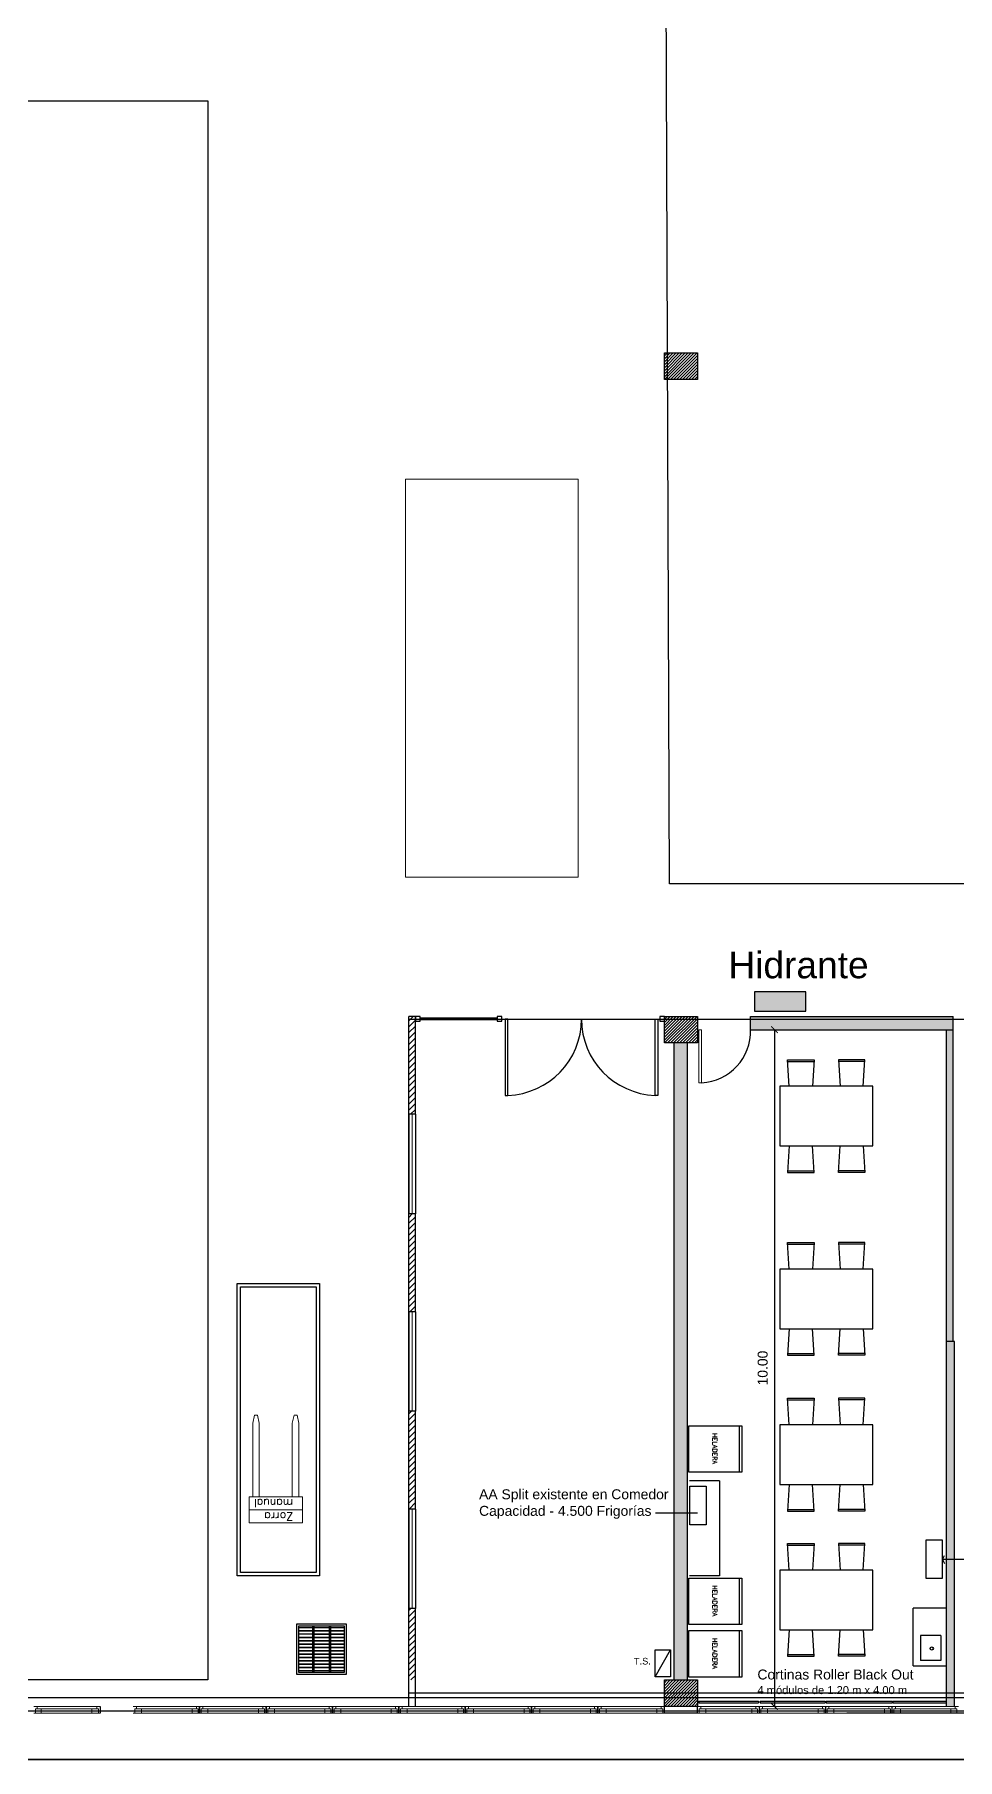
# Model space of a CAD drawing. Header units: millimetres. Extents: x 136.1 to 202.7, y 103.8 to 195.1.
# Drawn here: x 167.64 to 181.54, y 103.85 to 129.85 of the extents above; entities that cross this region are included whole.
import ezdxf

# ---------------------------------------------------------------- set-up
doc = ezdxf.new("R2010")
doc.units = ezdxf.units.MM
doc.linetypes.add('IRI-OCASA-Layout R 9$0$HIDDEN', pattern=[0.375, 0.25, -0.125])
for name, color, linetype, lineweight in [('000 ALE MUROS NUEVOS', 20, 'Continuous', 5), ('20-EXISTENTES', 8, 'Continuous', 20), ('Camas_baterias', 1, 'Continuous', 15), ('V-0.15N', 5, 'Continuous', 0)]:
    doc.layers.add(name, color=color, linetype=linetype, lineweight=lineweight)
for name, color, linetype in [('C-0.4N', 7, 'Continuous'), ('H-0.1G250', 30, 'Continuous'), ('Hatch', 252, 'Continuous'), ('Hidrantes', 10, 'Continuous'), ('Mobiliario', 251, 'Continuous'), ('Rejas', 3, 'Continuous'), ('SENDA PEATONAL', 40, 'Continuous'), ('Tabiqueria de durlock', 4, 'Continuous'), ('V-0.13N', 6, 'Continuous')]:
    doc.layers.add(name, color=color, linetype=linetype)
doc.layers.add('HATCH TABIQUE DURLOCK', color=7, linetype='Continuous', true_color=0xebebeb)
doc.styles.add('NGPCotas100', font='arial.ttf', dxfattribs={"height": 0.15})
doc.styles.add('NGPTextos100', font='arial.ttf', dxfattribs={"height": 0.18})
doc.styles.get("Standard").update_dxf_attribs({"font": 'txt.shx'})
doc.dimstyles.new('NGP100', dxfattribs={"dimtxt": 0.15, "dimasz": 0.1, "dimexe": 0.02, "dimexo": 0.1, "dimgap": 0.1, "dimtad": 1, "dimtxsty": 'NGPCotas100', "dimblk": 'ARCHTICK', "dimcen": 0, "dimse1": 1, "dimse2": 1, "dimadec": 0, "dimazin": 0, "dimtfac": 1, "dimtmove": 0, "dimatfit": 3, "dimldrblk": 'ARCHTICK', "dimfxl": 1, "dimarcsym": 0})

# ---------------------------------------------------------------- blocks, each defined once
blk = doc.blocks.new('zorra_manual_1')
at = {"color": 0}
for p, q in [((1.503139, 0.7485), (0.394171, 0.7485)), ((0.394171, 0.6485), (1.503139, 0.6485)), ((1.623139, 0.72199), (1.503139, 0.7485)), ((1.503139, 0.6485), (1.623139, 0.675117)), ((1.623139, 0.675117), (1.623139, 0.72199)), ((1.503139, 0.1515), (0.394171, 0.1515)), ((0.394171, 0.0515), (1.503139, 0.0515)), ((1.623139, 0.12499), (1.503139, 0.1515)), ((1.503139, 0.0515), (1.623139, 0.078117)), ((1.623139, 0.078117), (1.623139, 0.12499))]:
    blk.add_line(p, q, dxfattribs=at)
at = {"color": 1}
for points in [[(0.394171, 0), (0, 0), (0, 0.8), (0.394171, 0.8)], [(0.197085, 0), (0.197085, 0.8)], [(0.394171, 0), (0.394171, 0.8)]]:
    blk.add_lwpolyline(points, dxfattribs=at)
at = {"color": 252, "insert": (0.037732, 0.139863), "char_height": 0.120586, "attachment_point": 1, "rotation": 90}
blk.add_mtext_dynamic_manual_height_columns('Zorra \\Pmanual', width=46.540201, gutter_width=12.5, heights=[0], dxfattribs=at)
blk = doc.blocks.new('cama_fija_doble_1.35x1.00')
at = {"layer": 'HATCH TABIQUE DURLOCK', "color": 1}
for points in [[(-0.75, 0.6), (0, 0.6), (0, 1.350002), (-0.75, 1.350002)], [(-0.72, 0.63), (-0.03, 0.63), (-0.03, 1.320002), (-0.72, 1.320002)]]:
    blk.add_lwpolyline(points, close=True, dxfattribs=at)
for points in [[(-0.51, 1.320002), (-0.51, 0.63)], [(-0.49, 1.320002), (-0.49, 0.63)], [(-0.26, 1.320002), (-0.26, 0.63)], [(-0.24, 1.320002), (-0.24, 0.63)]]:
    blk.add_lwpolyline(points, dxfattribs=at)
at = {"layer": 'HATCH TABIQUE DURLOCK', "color": 254}
for points in [[(-0.72, 1.3), (-0.51, 1.3)], [(-0.72, 1.25), (-0.51, 1.25)], [(-0.51, 1.25), (-0.72, 1.25)], [(-0.51, 1.2), (-0.72, 1.2)], [(-0.72, 1.15), (-0.51, 1.15)], [(-0.51, 1.15), (-0.72, 1.15)], [(-0.72, 1.1), (-0.51, 1.1)], [(-0.51, 1.1), (-0.72, 1.1)], [(-0.72, 1.05), (-0.51, 1.05)], [(-0.51, 1.05), (-0.72, 1.05)], [(-0.49, 1.3), (-0.26, 1.3)], [(-0.26, 1.25), (-0.49, 1.25)], [(-0.49, 1.25), (-0.26, 1.25)], [(-0.49, 1.2), (-0.26, 1.2)], [(-0.26, 1.2), (-0.49, 1.2)], [(-0.49, 1.15), (-0.26, 1.15)], [(-0.26, 1.15), (-0.49, 1.15)], [(-0.49, 1.1), (-0.26, 1.1)], [(-0.26, 1.1), (-0.49, 1.1)], [(-0.49, 1.05), (-0.26, 1.05)], [(-0.26, 1.05), (-0.49, 1.05)], [(-0.24, 1.3), (-0.03, 1.3)], [(-0.03, 1.25), (-0.24, 1.25)], [(-0.24, 1.25), (-0.03, 1.25)], [(-0.03, 1.2), (-0.24, 1.2)], [(-0.24, 1.2), (-0.03, 1.2)], [(-0.03, 1.15), (-0.24, 1.15)], [(-0.24, 1.15), (-0.03, 1.15)], [(-0.03, 1.1), (-0.24, 1.1)], [(-0.24, 1.1), (-0.03, 1.1)], [(-0.03, 1.05), (-0.24, 1.05)], [(-0.24, 1.05), (-0.03, 1.05)], [(-0.72, 1), (-0.51, 1)], [(-0.51, 1), (-0.72, 1)], [(-0.72, 0.95), (-0.51, 0.95)], [(-0.51, 0.95), (-0.72, 0.95)], [(-0.72, 0.9), (-0.51, 0.9)], [(-0.51, 0.9), (-0.72, 0.9)], [(-0.72, 0.85), (-0.51, 0.85)], [(-0.51, 0.85), (-0.72, 0.85)], [(-0.72, 0.8), (-0.51, 0.8)], [(-0.51, 0.8), (-0.72, 0.8)], [(-0.49, 1), (-0.26, 1)], [(-0.26, 1), (-0.49, 1)], [(-0.49, 0.95), (-0.26, 0.95)], [(-0.26, 0.95), (-0.49, 0.95)], [(-0.49, 0.9), (-0.26, 0.9)], [(-0.26, 0.9), (-0.49, 0.9)], [(-0.49, 0.85), (-0.26, 0.85)], [(-0.26, 0.85), (-0.49, 0.85)], [(-0.49, 0.8), (-0.26, 0.8)], [(-0.26, 0.8), (-0.49, 0.8)], [(-0.03, 1), (-0.24, 1)], [(-0.24, 1), (-0.03, 1)], [(-0.03, 0.95), (-0.24, 0.95)], [(-0.24, 0.95), (-0.03, 0.95)], [(-0.03, 0.9), (-0.24, 0.9)], [(-0.24, 0.9), (-0.03, 0.9)], [(-0.03, 0.85), (-0.24, 0.85)], [(-0.24, 0.85), (-0.03, 0.85)], [(-0.03, 0.8), (-0.24, 0.8)], [(-0.24, 0.8), (-0.03, 0.8)], [(-0.72, 0.75), (-0.51, 0.75)], [(-0.51, 0.75), (-0.72, 0.75)], [(-0.72, 0.7), (-0.51, 0.7)], [(-0.51, 0.7), (-0.72, 0.7)], [(-0.51, 0.65), (-0.72, 0.65)], [(-0.49, 0.75), (-0.26, 0.75)], [(-0.26, 0.75), (-0.49, 0.75)], [(-0.49, 0.7), (-0.26, 0.7)], [(-0.26, 0.7), (-0.49, 0.7)], [(-0.26, 0.65), (-0.49, 0.65)], [(-0.03, 0.75), (-0.24, 0.75)], [(-0.24, 0.75), (-0.03, 0.75)], [(-0.03, 0.7), (-0.24, 0.7)], [(-0.24, 0.7), (-0.03, 0.7)], [(-0.03, 0.65), (-0.24, 0.65)]]:
    blk.add_lwpolyline(points, dxfattribs=at)
blk = doc.blocks.new('mesa_comedor_1.40x0.90')
for p, q in [((-1.275, 1.281796), (-1.275, 0.884921, 3.76699)), ((-1.275, 1.281796), (-1.275, 0.884921, 3.76699)), ((-1.275, 1.281796), (-1.275, 0.884921, 3.76699)), ((0.375, 1.281796), (0.375, 0.884921, 3.76699)), ((0.375, 1.281796), (0.375, 0.884921, 3.76699)), ((0.375, 1.281796), (0.375, 0.884921, 3.76699)), ((-1.275, 0.118204), (-1.275, 0.515079, 3.76699)), ((-1.275, 0.118204), (-1.275, 0.515079, 3.76699)), ((-1.275, 0.118204), (-1.275, 0.515079, 3.76699)), ((0.375, 0.118204), (0.375, 0.515079, 3.76699)), ((0.375, 0.118204), (0.375, 0.515079, 3.76699)), ((0.375, 0.118204), (0.375, 0.515079, 3.76699))]:
    blk.add_line(p, q)
blk.add_lwpolyline([(-0.9, 0), (0, 0), (0, 1.4), (-0.9, 1.4)], close=True)
for points in [[(-0.9, 1.258358), (-1.3, 1.283358), (-1.3, 0.883358), (-0.9, 0.908358)], [(-0.9, 1.258358), (-1.3, 1.283358), (-1.3, 0.883358), (-0.9, 0.908358)], [(-0.9, 1.258358), (-1.3, 1.283358), (-1.3, 0.883358), (-0.9, 0.908358)], [(0, 1.258358), (0.4, 1.283358), (0.4, 0.883358), (0, 0.908358)], [(0, 1.258358), (0.4, 1.283358), (0.4, 0.883358), (0, 0.908358)], [(0, 1.258358), (0.4, 1.283358), (0.4, 0.883358), (0, 0.908358)], [(-0.9, 0.141642), (-1.3, 0.116642), (-1.3, 0.516642), (-0.9, 0.491642)], [(-0.9, 0.141642), (-1.3, 0.116642), (-1.3, 0.516642), (-0.9, 0.491642)], [(-0.9, 0.141642), (-1.3, 0.116642), (-1.3, 0.516642), (-0.9, 0.491642)], [(0, 0.141642), (0.4, 0.116642), (0.4, 0.516642), (0, 0.491642)], [(0, 0.141642), (0.4, 0.116642), (0.4, 0.516642), (0, 0.491642)], [(0, 0.141642), (0.4, 0.116642), (0.4, 0.516642), (0, 0.491642)]]:
    blk.add_lwpolyline(points)
blk = doc.blocks.new('_ARCHTICK')
at = {"color": 0, "linetype": 'ByBlock', "const_width": 0.15}
blk.add_lwpolyline([(-0.5, -0.5), (0.5, 0.5)], dxfattribs=at)
blk = doc.blocks.new('*D22')
at = {"layer": 'Defpoints', "color": 0}
for p in [(178.517547, 114.847119), (178.43297, 104.647119), (178.783291, 104.647119)]:
    blk.add_point(p, dxfattribs=at)
at = {"layer": 'Mobiliario', "color": 0, "lineweight": -2}
blk.add_line((178.783291, 114.847119), (178.783291, 104.647119), dxfattribs=at)
at = {"layer": 'Mobiliario', "color": 0, "lineweight": -2, "xscale": 0.1, "yscale": 0.1, "zscale": 0.1}
for p, rotation in [((178.783291, 114.847119), 90), ((178.783291, 104.647119), 270)]:
    blk.add_blockref('_ARCHTICK', p, dxfattribs=dict(at, rotation=rotation))
at = {"layer": 'Mobiliario', "color": 0, "insert": (178.606716, 109.747119), "char_height": 0.15, "attachment_point": 5, "rotation": 90, "style": 'NGPCotas100'}
blk.add_mtext('10.00', dxfattribs=at)
blk = doc.blocks.new('heladera_80x70')
blk.add_lwpolyline([(-0.700234, 0.000008), (-0.700234, 0.800008), (0, 0.800008), (0, 0.000008)], close=True)
blk.add_lwpolyline([(-0.700234, 0.757364), (0, 0.757364)])
at = {"insert": (-0.590465, 0.427536), "char_height": 0.070312, "attachment_point": 1}
blk.add_mtext_dynamic_manual_height_columns('HELADERA', width=0.531995, gutter_width=12.5, heights=[0], dxfattribs=at)

msp = doc.modelspace()

# ---------------------------------------------------------------- hatches: boundary and pattern name
at = {"layer": 'H-0.1G250'}
h = msp.add_hatch(dxfattribs=at)
h.set_pattern_fill('LINE', color=256, scale=0.01, angle=45, style=0)
h.set_pattern_definition([(45, (-481.297628, -234.961327), (-0.0224506403, 0.0224506403), [])])
h.paths.add_polyline_path([(177.625, 125.047), (177.125, 125.047), (177.125, 124.647), (177.625, 124.647)])
h = msp.add_hatch(dxfattribs=at)
h.set_pattern_fill('LINE', color=251, scale=0.01, angle=45, style=0)
h.set_pattern_definition([(45, (-481.297628, -244.961327), (-0.0224506403, 0.0224506403), [])])
h.paths.add_polyline_path([(177.625, 115.047), (177.125, 115.047), (177.125, 114.647), (177.625, 114.647)])
h = msp.add_hatch(dxfattribs=at)
h.set_pattern_fill('LINE', color=251, scale=0.01, angle=45, style=0)
h.set_pattern_definition([(45, (-481.297628, -254.961327), (-0.0224506403, 0.0224506403), [])])
h.paths.add_polyline_path([(177.625, 105.047), (177.125, 105.047), (177.125, 104.647), (177.625, 104.647)])
at = {"layer": 'Hatch'}
h = msp.add_hatch(dxfattribs=at)
h.set_pattern_fill('LINE', color=256, scale=0.02, angle=45)
h.set_pattern_definition([(45, (-634.52366, -345.01112), (-0.0449012806, 0.0449012806), [])])
h.paths.add_polyline_path([(173.375, 106.122), (173.275, 106.122), (173.275, 105.047), (173.375, 105.047)])
h.paths.add_polyline_path([(173.375, 109.097), (173.275, 109.097), (173.275, 107.622), (173.375, 107.622)])
h.paths.add_polyline_path([(173.375, 112.072), (173.275, 112.072), (173.275, 110.597), (173.375, 110.597)])
h.paths.add_polyline_path([(173.375, 114.647), (173.275, 114.647), (173.275, 113.572), (173.375, 113.572)])
h.paths.add_polyline_path([(173.375, 115.047), (173.275, 115.047), (173.275, 114.647), (173.375, 114.647)])
h = msp.add_hatch(color=256, dxfattribs=at)
h.dxf.hatch_style = 1
h.paths.add_polyline_path([(177.475, 114.647), (177.275, 114.647), (177.275, 105.047), (177.475, 105.047)])
h.paths.add_polyline_path([(181.495, 110.147), (181.375, 110.147), (181.375, 105.047), (181.495, 105.047)])
h.paths.add_polyline_path([(197.375, 108.847), (195.715, 108.847), (195.715, 111.227), (196.675, 111.227), (196.675, 111.347), (195.715, 111.347), (195.715, 114.647), (195.595, 114.647), (195.595, 111.347), (192.395, 111.347), (192.395, 112.763), (192.275, 112.763), (192.275, 110.337), (192.395, 110.337), (192.395, 111.227), (195.595, 111.227), (195.595, 108.847), (192.395, 108.847), (192.395, 109.537), (192.275, 109.537), (192.275, 108.727), (192.275, 107.634), (192.395, 107.634), (192.395, 108.727), (197.375, 108.727)])
h.paths.add_polyline_path([(192.395, 114.647), (192.275, 114.647), (192.275, 113.563), (192.395, 113.563)], flags=17)
h.paths.add_polyline_path([(192.395, 114.847), (192.275, 114.847), (192.275, 114.647), (192.395, 114.647)])
h.paths.add_polyline_path([(197.375, 106.727), (192.275, 106.727), (192.275, 105.447), (192.395, 105.447), (192.395, 106.627), (197.375, 106.627)])
h.paths.add_polyline_path([(181.475, 114.847), (181.475, 115.047), (178.425, 115.047), (178.425, 114.847)])
h.paths.add_polyline_path([(192.2, 115.047), (192.2, 114.847), (196.875, 114.847), (196.875, 115.047)])
h.paths.add_polyline_path([(191.4, 114.847), (191.4, 115.047), (185.225, 115.047), (185.225, 114.847)])
h = msp.add_hatch(color=256, dxfattribs=at)
h.dxf.hatch_style = 1
h.paths.add_polyline_path([(181.375, 114.847), (181.475, 114.847), (181.475, 110.147), (181.375, 110.147)])
h.paths.add_polyline_path([(185.275, 112.097), (185.375, 112.097), (185.375, 110.147), (191.395, 110.147), (191.395, 108.847), (192.275, 108.847), (192.275, 108.727), (191.275, 108.727), (191.275, 110.047), (185.275, 110.047)])
h.paths.add_polyline_path([(185.275, 114.847), (185.375, 114.847), (185.375, 112.897), (185.275, 112.897)])
h.paths.add_polyline_path([(191.275, 112.642), (192.275, 112.642), (192.275, 112.542), (191.175, 112.542), (191.175, 114.847), (191.275, 114.847)])
h.paths.add_polyline_path([(191.275, 107.927), (191.395, 107.927), (191.395, 106.727), (192.275, 106.727), (192.275, 106.627), (191.395, 106.627), (191.395, 105.447), (191.275, 105.447)])
h = msp.add_hatch(color=256, dxfattribs=at)
h.dxf.hatch_style = 1
h.paths.add_polyline_path([(181.495, 105.058), (181.375, 105.058), (181.375, 104.647), (181.495, 104.647)])
at = {"layer": 'Hidrantes'}
h = msp.add_hatch(color=256, dxfattribs=at)
h.dxf.hatch_style = 1
h.paths.add_polyline_path([(178.484, 115.128), (179.258, 115.128), (179.258, 115.418), (178.484, 115.418)])

# ---------------------------------------------------------------- linework, layer by layer
at = {"color": 10}
for p, q in [((177.646, 104.725), (178.541, 104.725)), ((177.646, 104.725), (177.646, 104.7)), ((177.646, 104.7), (178.541, 104.7)), ((178.541, 104.725), (178.541, 104.7)), ((178.57, 104.725), (179.546, 104.725)), ((178.57, 104.725), (178.57, 104.7)), ((178.57, 104.7), (179.546, 104.7)), ((179.546, 104.725), (179.546, 104.7)), ((179.56, 104.725), (180.555, 104.725)), ((179.56, 104.725), (179.56, 104.7)), ((179.56, 104.7), (180.555, 104.7)), ((180.555, 104.725), (180.555, 104.7)), ((180.568, 104.725), (181.37, 104.725)), ((180.568, 104.725), (180.568, 104.7)), ((180.568, 104.7), (181.37, 104.7)), ((181.37, 104.725), (181.37, 104.7))]:
    msp.add_line(p, q, dxfattribs=at)
for points in [[(197.465, 175.183), (137.465, 175.183), (137.465, 104.783), (197.465, 104.783)], [(177.025, 164.347), (197.375, 164.347), (197.552, 117.047), (177.202, 117.047)], [(137.313, 128.847), (170.25, 128.847), (170.25, 105.047), (137.313, 105.047)], [(173.275, 115.007), (197.375, 115.007), (197.375, 104.847), (173.275, 104.847)]]:
    msp.add_lwpolyline(points, close=True)
at = {"color": 160}
msp.add_lwpolyline([(181.068, 107.158), (181.312, 107.158), (181.312, 106.574), (181.068, 106.574)], close=True, dxfattribs=at)
at = {"layer": '000 ALE MUROS NUEVOS'}
for p, q in [((173.225, 117.147), (173.225, 123.147)), ((173.225, 123.147), (175.825, 123.147)), ((175.825, 123.147), (175.825, 117.147)), ((175.825, 117.147), (173.225, 117.147))]:
    msp.add_line(p, q, dxfattribs=at)
at = {"layer": 'C-0.4N'}
for p, q in [((178.425, 115.047), (181.475, 115.047)), ((178.425, 114.847), (178.425, 115.047)), ((181.475, 114.847), (181.475, 115.047)), ((178.425, 114.847), (181.475, 114.847)), ((177.275, 105.047), (177.275, 114.647)), ((177.475, 105.047), (177.475, 114.647)), ((173.375, 113.572), (173.275, 113.572)), ((173.375, 112.072), (173.275, 112.072)), ((173.375, 110.597), (173.275, 110.597)), ((181.375, 104.647), (181.375, 110.147)), ((181.495, 110.147), (181.375, 110.147)), ((181.495, 104.647), (181.495, 110.147)), ((173.375, 109.097), (173.275, 109.097)), ((173.375, 107.622), (173.275, 107.622)), ((173.375, 106.122), (173.275, 106.122)), ((170.125, 104.547), (170.125, 104.647)), ((171.125, 104.547), (171.125, 104.647)), ((172.125, 104.547), (172.125, 104.647)), ((173.125, 104.547), (173.125, 104.647)), ((174.125, 104.547), (174.125, 104.647)), ((175.125, 104.547), (175.125, 104.647)), ((176.125, 104.547), (176.125, 104.647)), ((177.125, 104.547), (177.125, 104.647)), ((177.625, 104.547), (177.125, 104.547)), ((177.625, 104.547), (177.625, 104.647)), ((179.555, 104.547), (179.555, 104.647)), ((180.555, 104.547), (180.555, 104.647))]:
    msp.add_line(p, q, dxfattribs=at)
at = {"layer": 'C-0.4N', "color": 251}
for p, q in [((181.314, 106.862), (181.346, 106.923)), ((181.7, 106.862), (181.314, 106.862)), ((181.314, 106.862), (181.346, 106.801))]:
    msp.add_line(p, q, dxfattribs=at)
at = {"layer": 'C-0.4N'}
msp.add_lwpolyline([(177.125, 125.047), (177.625, 125.047), (177.625, 124.647), (177.125, 124.647)], close=True, dxfattribs=at)
at = {"layer": 'C-0.4N', "color": 0}
for points in [[(177.125, 115.047), (177.625, 115.047), (177.625, 114.647), (177.125, 114.647)], [(177.51, 107.968), (177.754, 107.968), (177.754, 107.383), (177.51, 107.383)], [(177.125, 105.047), (177.625, 105.047), (177.625, 104.647), (177.125, 104.647)]]:
    msp.add_lwpolyline(points, close=True, dxfattribs=at)
at = {"layer": 'C-0.4N'}
for points in [[(168.625, 104.647), (168.625, 104.547)], [(170.125, 104.647), (170.125, 104.547)], [(171.125, 104.647), (171.125, 104.547)], [(172.125, 104.647), (172.125, 104.547)], [(173.125, 104.647), (173.125, 104.547)], [(174.125, 104.647), (174.125, 104.547)], [(175.125, 104.647), (175.125, 104.547)], [(176.125, 104.647), (176.125, 104.547)], [(178.555, 104.647), (178.555, 104.547)]]:
    msp.add_lwpolyline(points, dxfattribs=at)
at = {"layer": 'H-0.1G250'}
msp.add_lwpolyline([(136.105, 176.123), (197.583, 176.123), (197.583, 104.574), (136.105, 104.574)], close=True, dxfattribs=at)
at = {"layer": 'Hatch'}
for p, q in [((173.275, 113.572), (173.275, 112.072)), ((173.375, 113.572), (173.375, 112.072)), ((173.275, 110.597), (173.275, 109.097)), ((173.375, 110.597), (173.375, 109.097)), ((173.275, 107.622), (173.275, 106.122)), ((173.375, 107.622), (173.375, 106.122))]:
    msp.add_line(p, q, dxfattribs=at)
msp.add_arc((177.645, 114.826), 0.78, 273.0022, 1.5744, dxfattribs=at)
at = {"layer": 'Hidrantes'}
msp.add_lwpolyline([(178.484, 115.128), (179.258, 115.128), (179.258, 115.418), (178.484, 115.418)], close=True, dxfattribs=at)
at = {"layer": 'Mobiliario'}
for p, q in [((177.956, 108.046), (177.506, 108.046)), ((177.956, 108.046), (177.956, 106.616)), ((176.992, 107.565), (177.624, 107.565)), ((177.956, 106.616), (177.506, 106.616)), ((180.875, 105.259), (180.875, 106.127)), ((181.375, 106.127), (180.875, 106.127)), ((180.983, 105.718), (180.983, 105.339)), ((181.292, 105.718), (180.983, 105.718)), ((181.292, 105.718), (181.292, 105.339)), ((176.985, 105.094), (177.218, 105.499)), ((181.292, 105.339), (180.983, 105.339)), ((180.875, 105.259), (181.375, 105.259)), ((197.475, 104.547), (179.875, 104.547))]:
    msp.add_line(p, q, dxfattribs=at)
msp.add_lwpolyline([(176.985, 105.499), (177.218, 105.499), (177.218, 105.094), (176.985, 105.094)], close=True, dxfattribs=at)
msp.add_circle((181.154, 105.52), 0.0246, dxfattribs=at)
at = {"layer": 'Rejas', "color": 3, "linetype": 'IRI-OCASA-Layout R 9$0$HIDDEN', "ltscale": 8, "elevation": 0}
msp.add_lwpolyline([(173.375, 115.047), (173.375, 114.977), (173.445, 114.977), (173.445, 115.047)], close=True, dxfattribs=at)
at = {"layer": 'Rejas', "color": 3, "linetype": 'IRI-OCASA-Layout R 9$0$HIDDEN', "ltscale": 8}
msp.add_lwpolyline([(173.445, 115.027), (174.607, 115.027), (174.607, 114.997), (173.445, 114.997)], dxfattribs=at)
for points in [[(174.607, 115.047), (174.607, 114.977), (174.677, 114.977), (174.677, 115.047)], [(174.767, 115.007), (174.727, 115.007), (174.727, 113.857), (174.767, 113.857)], [(176.987, 115.007), (177.027, 115.007), (177.027, 113.857), (176.987, 113.857)], [(177.055, 115.047), (177.055, 114.977), (177.125, 114.977), (177.125, 115.047)]]:
    msp.add_lwpolyline(points, close=True, dxfattribs=at)
for centre, start, end in [((174.727, 115.007), 271.9933, 0), ((177.027, 115.007), 180, 268.0067)]:
    msp.add_arc(centre, 1.15, start, end, dxfattribs=at)
at = {"layer": 'SENDA PEATONAL'}
for p, q in [((170.692, 111.023, 5.512), (171.928, 111.023, 5.512)), ((170.692, 106.614, 5.512), (170.692, 111.023, 5.512)), ((171.928, 111.023, 5.512), (171.928, 106.614, 5.512)), ((170.742, 110.973, 5.512), (171.878, 110.973, 5.512)), ((170.742, 106.664, 5.512), (170.742, 110.973, 5.512)), ((171.878, 110.973, 5.512), (171.878, 106.664, 5.512)), ((171.928, 106.614, 5.512), (170.692, 106.614, 5.512)), ((171.878, 106.664, 5.512), (170.742, 106.664, 5.512))]:
    msp.add_line(p, q, dxfattribs=at)
at = {"layer": 'Tabiqueria de durlock'}
for p, q in [((173.275, 113.572), (173.275, 115.047)), ((173.375, 115.047), (173.275, 115.047)), ((173.375, 113.572), (173.375, 115.047)), ((181.375, 110.147), (181.375, 114.847)), ((181.475, 110.147), (181.475, 114.847)), ((173.275, 110.597), (173.275, 112.072)), ((173.375, 110.597), (173.375, 112.072)), ((173.275, 107.622), (173.275, 109.097)), ((173.375, 107.622), (173.375, 109.097)), ((173.275, 104.647), (173.275, 106.122)), ((173.375, 104.647), (173.375, 106.122))]:
    msp.add_line(p, q, dxfattribs=at)
at = {"layer": 'V-0.13N'}
for points in [[(136.375, 176.175), (136.375, 103.847), (197.475, 103.847)], [(198.175, 176.047), (198.175, 103.847), (137.275, 103.847)]]:
    msp.add_lwpolyline(points, dxfattribs=at)
at = {"layer": 'V-0.15N'}
for p, q in [((173.325, 112.072), (173.325, 113.572)), ((173.325, 109.097), (173.325, 110.597)), ((173.325, 106.122), (173.325, 107.622)), ((167.675, 104.647), (168.575, 104.647)), ((168.5, 104.609), (167.737, 104.609)), ((168.5, 104.579), (167.737, 104.579)), ((168.5, 104.547), (167.737, 104.547)), ((170.075, 104.647), (169.175, 104.647)), ((169.25, 104.609), (170.012, 104.609)), ((169.25, 104.579), (170.012, 104.579)), ((169.25, 104.547), (170.012, 104.547)), ((171.075, 104.647), (170.175, 104.647)), ((170.25, 104.609), (171.012, 104.609)), ((170.25, 104.579), (171.012, 104.579)), ((170.25, 104.547), (171.012, 104.547)), ((172.075, 104.647), (171.175, 104.647)), ((171.25, 104.609), (172.012, 104.609)), ((171.25, 104.579), (172.012, 104.579)), ((171.25, 104.547), (172.012, 104.547)), ((173.075, 104.647), (172.175, 104.647)), ((172.25, 104.609), (173.012, 104.609)), ((172.25, 104.579), (173.012, 104.579)), ((172.25, 104.547), (173.012, 104.547)), ((174.075, 104.647), (173.175, 104.647)), ((173.25, 104.609), (174.012, 104.609)), ((173.25, 104.579), (174.012, 104.579)), ((173.25, 104.547), (174.012, 104.547)), ((175.075, 104.647), (174.175, 104.647)), ((174.25, 104.609), (175.012, 104.609)), ((174.25, 104.579), (175.012, 104.579)), ((174.25, 104.547), (175.012, 104.547)), ((176.075, 104.647), (175.175, 104.647)), ((175.25, 104.609), (176.012, 104.609)), ((175.25, 104.579), (176.012, 104.579)), ((175.25, 104.547), (176.012, 104.547)), ((177.075, 104.647), (176.175, 104.647)), ((176.25, 104.609), (177.012, 104.609)), ((176.25, 104.579), (177.012, 104.579)), ((176.25, 104.547), (177.012, 104.547)), ((177.625, 104.547), (177.625, 104.647)), ((177.625, 104.547), (177.625, 104.647)), ((178.505, 104.647), (177.675, 104.647)), ((177.75, 104.609), (178.442, 104.609)), ((177.75, 104.579), (178.442, 104.579)), ((177.75, 104.547), (178.442, 104.547)), ((179.505, 104.647), (178.605, 104.647)), ((178.68, 104.609), (179.442, 104.609)), ((178.68, 104.579), (179.442, 104.579)), ((178.68, 104.547), (179.442, 104.547)), ((180.505, 104.647), (179.605, 104.647)), ((179.68, 104.609), (180.442, 104.609)), ((179.68, 104.579), (180.442, 104.579)), ((179.68, 104.547), (180.442, 104.547)), ((181.505, 104.647), (180.605, 104.647)), ((180.68, 104.609), (181.442, 104.609)), ((180.68, 104.579), (181.442, 104.579)), ((180.68, 104.547), (181.442, 104.547))]:
    msp.add_line(p, q, dxfattribs=at)
for points in [[(177.646, 114.847), (177.686, 114.847), (177.686, 114.047), (177.646, 114.047)], [(167.65, 104.547), (167.737, 104.547), (167.737, 104.609), (167.65, 104.609)], [(168.6, 104.547), (168.5, 104.547), (168.5, 104.609), (168.6, 104.609)], [(169.15, 104.547), (169.25, 104.547), (169.25, 104.609), (169.15, 104.609)], [(170.1, 104.547), (170.012, 104.547), (170.012, 104.609), (170.1, 104.609)], [(170.15, 104.547), (170.25, 104.547), (170.25, 104.609), (170.15, 104.609)], [(170.15, 104.547), (170.25, 104.547), (170.25, 104.609), (170.15, 104.609)], [(171.1, 104.547), (171.012, 104.547), (171.012, 104.609), (171.1, 104.609)], [(171.15, 104.547), (171.25, 104.547), (171.25, 104.609), (171.15, 104.609)], [(172.1, 104.547), (172.012, 104.547), (172.012, 104.609), (172.1, 104.609)], [(172.15, 104.547), (172.25, 104.547), (172.25, 104.609), (172.15, 104.609)], [(173.1, 104.547), (173.012, 104.547), (173.012, 104.609), (173.1, 104.609)], [(173.15, 104.547), (173.25, 104.547), (173.25, 104.609), (173.15, 104.609)], [(174.1, 104.547), (174.012, 104.547), (174.012, 104.609), (174.1, 104.609)], [(174.15, 104.547), (174.25, 104.547), (174.25, 104.609), (174.15, 104.609)], [(175.1, 104.547), (175.012, 104.547), (175.012, 104.609), (175.1, 104.609)], [(175.15, 104.547), (175.25, 104.547), (175.25, 104.609), (175.15, 104.609)], [(176.1, 104.547), (176.012, 104.547), (176.012, 104.609), (176.1, 104.609)], [(176.15, 104.547), (176.25, 104.547), (176.25, 104.609), (176.15, 104.609)], [(177.1, 104.547), (177.012, 104.547), (177.012, 104.609), (177.1, 104.609)], [(177.65, 104.547), (177.75, 104.547), (177.75, 104.609), (177.65, 104.609)], [(178.53, 104.547), (178.442, 104.547), (178.442, 104.609), (178.53, 104.609)], [(178.58, 104.547), (178.68, 104.547), (178.68, 104.609), (178.58, 104.609)], [(179.53, 104.547), (179.442, 104.547), (179.442, 104.609), (179.53, 104.609)], [(179.58, 104.547), (179.68, 104.547), (179.68, 104.609), (179.58, 104.609)], [(180.53, 104.547), (180.442, 104.547), (180.442, 104.609), (180.53, 104.609)], [(180.58, 104.547), (180.68, 104.547), (180.68, 104.609), (180.58, 104.609)], [(181.53, 104.547), (181.442, 104.547), (181.442, 104.609), (181.53, 104.609)]]:
    msp.add_lwpolyline(points, close=True, dxfattribs=at)
for points in [[(167.625, 104.647), (167.675, 104.647), (167.675, 104.609), (167.65, 104.609), (167.65, 104.547), (167.625, 104.547)], [(168.625, 104.647), (168.575, 104.647), (168.575, 104.609), (168.6, 104.609), (168.6, 104.547), (168.625, 104.547)], [(169.125, 104.647), (169.175, 104.647), (169.175, 104.609), (169.15, 104.609), (169.15, 104.547), (169.125, 104.547)], [(170.125, 104.647), (170.075, 104.647), (170.075, 104.609), (170.1, 104.609), (170.1, 104.547), (170.125, 104.547)], [(170.125, 104.647), (170.175, 104.647), (170.175, 104.609), (170.15, 104.609), (170.15, 104.547), (170.125, 104.547)], [(171.125, 104.647), (171.075, 104.647), (171.075, 104.609), (171.1, 104.609), (171.1, 104.547), (171.125, 104.547)], [(171.125, 104.647), (171.175, 104.647), (171.175, 104.609), (171.15, 104.609), (171.15, 104.547), (171.125, 104.547)], [(172.125, 104.647), (172.075, 104.647), (172.075, 104.609), (172.1, 104.609), (172.1, 104.547), (172.125, 104.547)], [(172.125, 104.647), (172.175, 104.647), (172.175, 104.609), (172.15, 104.609), (172.15, 104.547), (172.125, 104.547)], [(173.125, 104.647), (173.075, 104.647), (173.075, 104.609), (173.1, 104.609), (173.1, 104.547), (173.125, 104.547)], [(173.125, 104.647), (173.175, 104.647), (173.175, 104.609), (173.15, 104.609), (173.15, 104.547), (173.125, 104.547)], [(174.125, 104.647), (174.075, 104.647), (174.075, 104.609), (174.1, 104.609), (174.1, 104.547), (174.125, 104.547)], [(174.125, 104.647), (174.175, 104.647), (174.175, 104.609), (174.15, 104.609), (174.15, 104.547), (174.125, 104.547)], [(175.125, 104.647), (175.075, 104.647), (175.075, 104.609), (175.1, 104.609), (175.1, 104.547), (175.125, 104.547)], [(175.125, 104.647), (175.175, 104.647), (175.175, 104.609), (175.15, 104.609), (175.15, 104.547), (175.125, 104.547)], [(176.125, 104.647), (176.075, 104.647), (176.075, 104.609), (176.1, 104.609), (176.1, 104.547), (176.125, 104.547)], [(176.125, 104.647), (176.175, 104.647), (176.175, 104.609), (176.15, 104.609), (176.15, 104.547), (176.125, 104.547)], [(177.125, 104.647), (177.075, 104.647), (177.075, 104.609), (177.1, 104.609), (177.1, 104.547), (177.125, 104.547)], [(177.625, 104.647), (177.675, 104.647), (177.675, 104.609), (177.65, 104.609), (177.65, 104.547), (177.625, 104.547)], [(178.555, 104.647), (178.505, 104.647), (178.505, 104.609), (178.53, 104.609), (178.53, 104.547), (178.555, 104.547)], [(178.555, 104.647), (178.605, 104.647), (178.605, 104.609), (178.58, 104.609), (178.58, 104.547), (178.555, 104.547)], [(179.555, 104.647), (179.505, 104.647), (179.505, 104.609), (179.53, 104.609), (179.53, 104.547), (179.555, 104.547)], [(179.555, 104.647), (179.605, 104.647), (179.605, 104.609), (179.58, 104.609), (179.58, 104.547), (179.555, 104.547)], [(180.555, 104.647), (180.505, 104.647), (180.505, 104.609), (180.53, 104.609), (180.53, 104.547), (180.555, 104.547)], [(180.555, 104.647), (180.605, 104.647), (180.605, 104.609), (180.58, 104.609), (180.58, 104.547), (180.555, 104.547)], [(181.555, 104.647), (181.505, 104.647), (181.505, 104.609), (181.53, 104.609), (181.53, 104.547), (181.555, 104.547)]]:
    msp.add_lwpolyline(points, dxfattribs=at)

# ---------------------------------------------------------------- block references
at = {"layer": '20-EXISTENTES', "rotation": 90}
msp.add_blockref('zorra_manual_1', (171.672, 107.412, 15959.343), dxfattribs=at)
at = {"layer": 'Camas_baterias'}
msp.add_blockref('cama_fija_doble_1.35x1.00', (172.336, 104.535, 2.277), dxfattribs=at)
at = {"layer": 'Mobiliario'}
for name, p, rotation in [('mesa_comedor_1.40x0.90', (180.263, 113.995), 90), ('mesa_comedor_1.40x0.90', (180.263, 111.24), 90), ('mesa_comedor_1.40x0.90', (180.263, 108.891), 90), ('heladera_80x70', (177.493, 108.176), 270), ('mesa_comedor_1.40x0.90', (180.263, 106.703), 90), ('heladera_80x70', (177.493, 105.882), 270), ('heladera_80x70', (177.493, 105.089), 270)]:
    msp.add_blockref(name, p, dxfattribs=dict(at, rotation=rotation))

# ---------------------------------------------------------------- texts
at = {"insert": (174.334, 107.92), "char_height": 0.15, "width": 4.4161, "attachment_point": 1, "style": 'NGPTextos100'}
msp.add_mtext('AA Split existente en Comedor\\PCapacidad - 4.500 Frigorías', dxfattribs=at)
at = {"color": 10, "insert": (178.527, 105.203), "char_height": 0.15, "width": 4.4161, "attachment_point": 1, "style": 'NGPTextos100'}
msp.add_mtext('Cortinas Roller Black Out\\P{\\H0.8x;4 módulos de 1.20 m x 4.00 m}', dxfattribs=at)
at = {"layer": 'Hidrantes', "insert": (178.09, 116.022), "char_height": 0.4, "width": 2.20063, "attachment_point": 1, "style": 'NGPTextos100'}
msp.add_mtext('Hidrante', dxfattribs=at)
at = {"layer": 'Mobiliario', "insert": (176.666, 105.379), "char_height": 0.1, "width": 0.16874, "attachment_point": 1, "style": 'NGPTextos100'}
msp.add_mtext('T.S.', dxfattribs=at)

# ---------------------------------------------------------------- dimensions: what is measured, and where the dimension line sits
at = {"layer": 'Mobiliario', "color": 1}
dim = msp.add_linear_dim(base=(178.783, 104.647), p1=(178.518, 114.847), p2=(178.433, 104.647), angle=90, text='10.00', dimstyle='NGP100', override={"dimfxl": 0.02}, dxfattribs=at)
dim.commit()
dim.dimension.update_dxf_attribs({"geometry": '*D22', "text_midpoint": (178.607, 109.747)})

doc.saveas('drawing.dxf')
